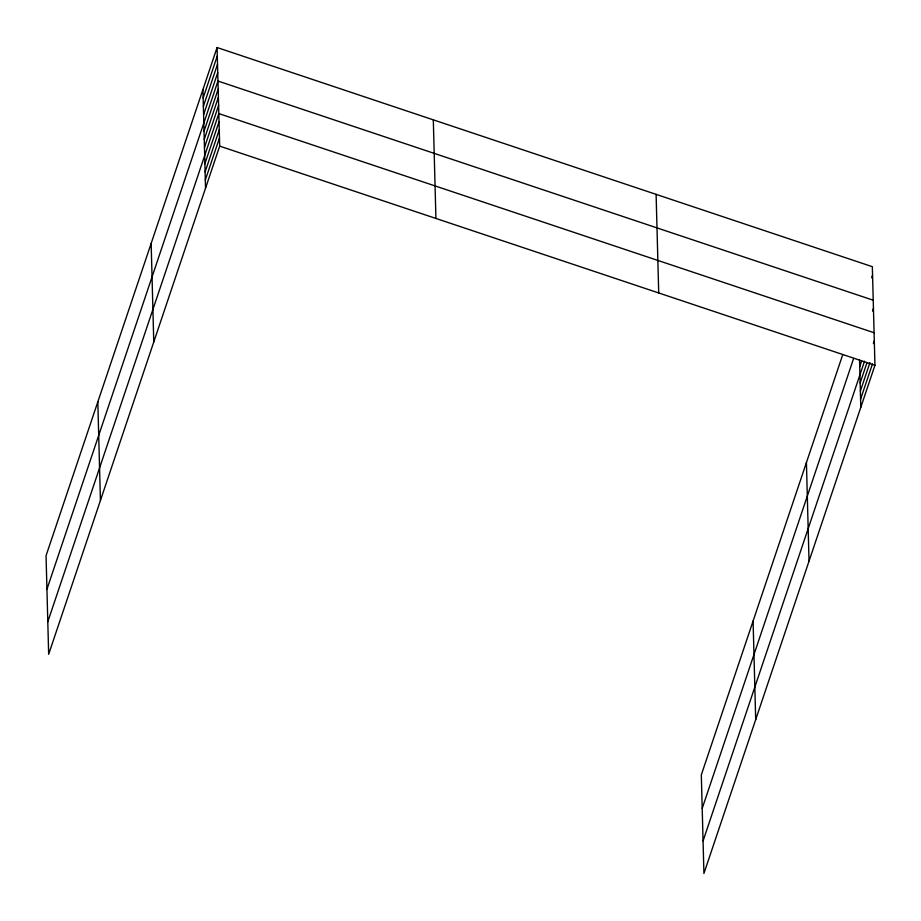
<?xml version="1.0" encoding="UTF-8"?>
<svg xmlns="http://www.w3.org/2000/svg" width="921" height="921" viewBox="0 0 921 921"><rect width="100%" height="100%" fill="white"/><g stroke="black" fill="none" stroke-linecap="round" stroke-linejoin="round"><path stroke-width="1.38" d="M217.08 47.524L46.05 555.72L48.663 654.313L219.682 146.128L217.08 47.524L872.337 266.687L874.95 365.28L703.92 873.476L701.318 774.872L842.75 354.608M203.15 97.948L217.298 55.905M203.368 106.329L217.517 64.286M203.587 114.711L217.736 72.667M46.936 589.244L217.966 81.048L873.223 300.211M204.025 131.231L218.173 89.187M204.243 139.359L218.392 97.315M204.462 147.498L218.611 105.455M47.8 621.779L218.818 113.594L874.087 332.746M204.888 163.765L219.037 121.722M205.107 171.905L219.256 129.861M205.314 180.032L219.463 137.989M871.646 277.774L872.567 275.068M702.205 808.396L853.629 358.442M872.532 311.056L873.442 308.339M859.73 366.65L861.549 361.228M703.068 840.931L864.508 361.228M860.156 382.929L867.006 362.575M873.396 343.591L874.305 340.885M860.375 391.057L869.954 362.575M860.582 399.196L872.452 363.933M219.682 146.128L874.95 365.28M859.546 359.881L860.801 407.324M806.428 462.561L809.029 561.154M753.09 621.042L755.692 719.646M656.109 194.366L658.711 292.959M433.307 119.845L435.921 218.45M202.931 89.567L205.533 188.172M151.159 243.397L153.761 342.002M97.822 401.89L100.424 500.483"/></g></svg>
